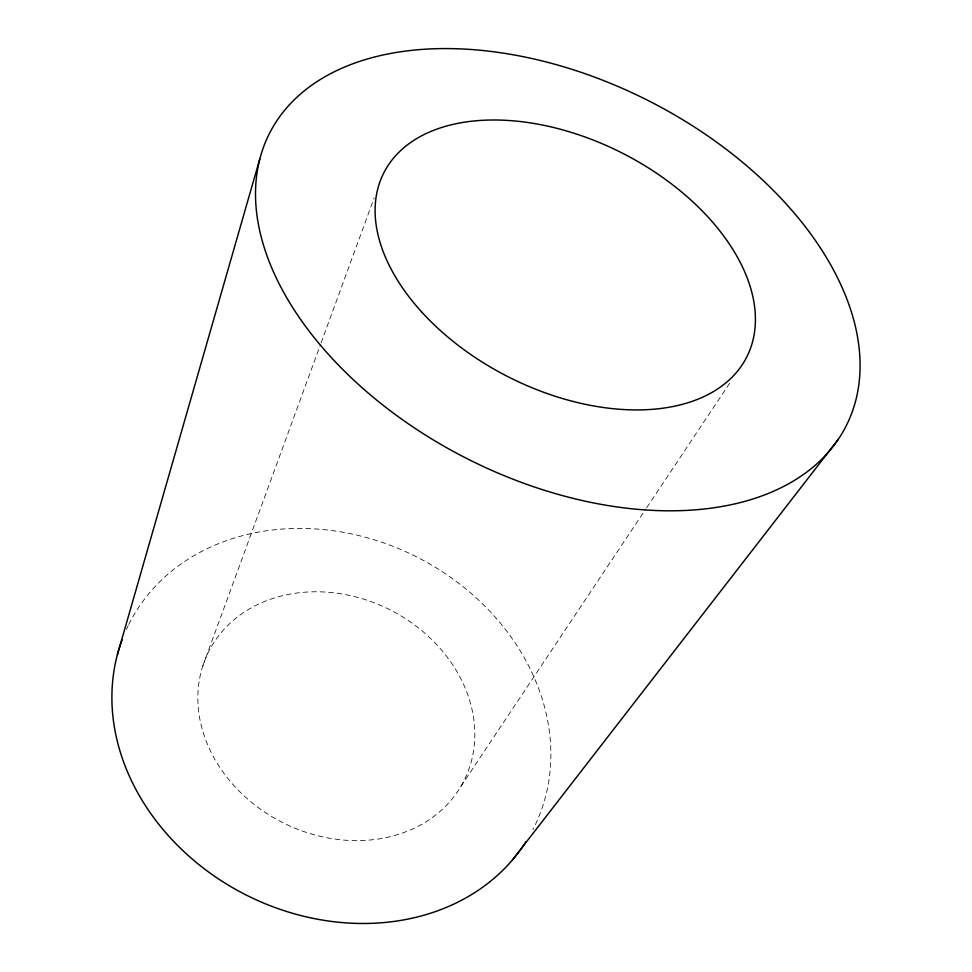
<?xml version="1.0" encoding="UTF-8"?>
<svg xmlns="http://www.w3.org/2000/svg" width="972" height="972" viewBox="0 0 972 972"><rect width="100%" height="100%" fill="white"/><g stroke="black" fill="none" stroke-linecap="round" stroke-linejoin="round"><path stroke-width="0.73" stroke-dasharray="4.86 3.65" d="M202.856 665.832L320.529 344.404M321.052 342.982L374.159 197.911M460.837 786.47A143.03 119.155 26.9 0 0 326.58 592.142A143.03 119.155 26.9 0 0 221.58 769.982A143.03 119.155 26.9 0 0 460.837 786.47L645.858 508.939M646.696 507.676L730.798 381.522M126.36 629.528A226.61 189.321 26.9 0 1 128.146 625.737M128.754 624.486A226.61 189.321 26.9 0 1 417.073 557.126A226.61 189.321 26.9 0 1 532.911 829.59"/><path stroke-width="1.46" d="M117.369 654.739L259.767 159.129M512.463 859.941L838.301 439.295A323.324 200.645 26.9 0 0 515.111 55.125A323.324 200.645 26.9 0 0 319.958 344.647A323.324 200.645 26.9 0 0 838.301 439.295M525.949 841.716A226.61 189.321 26.9 0 1 247.204 895.528A226.61 189.321 26.9 0 1 122.083 639.892M421.836 312.146A203.488 125.558 26.9 0 0 745.099 360.077A203.488 125.558 26.9 0 0 528.853 122.666A203.488 125.558 26.9 0 0 421.836 312.146"/></g></svg>
